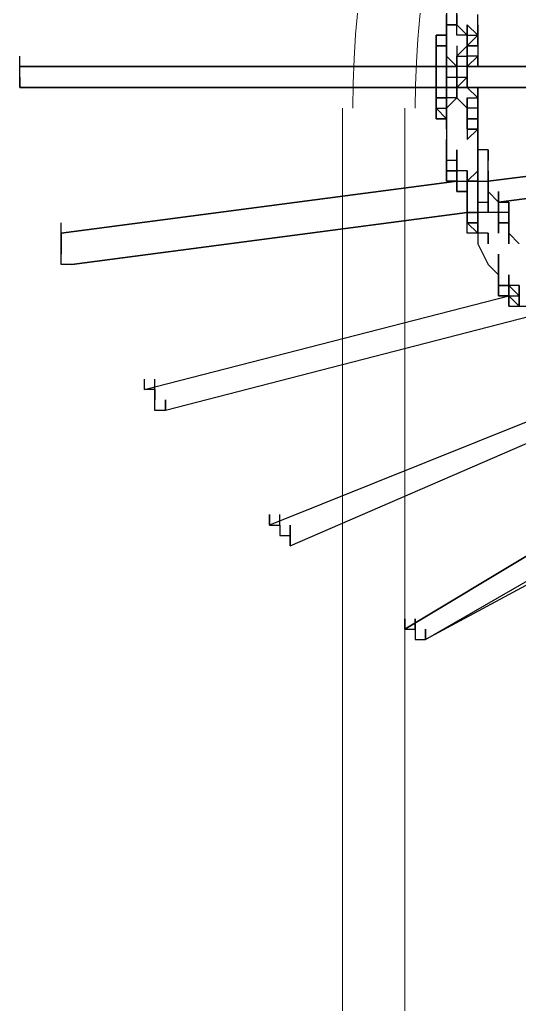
# Model space of a CAD drawing. Header units: inches. Extents: x 3324238 to 135265466, y -1036581 to 20094598.
# Drawn here: x 3353501.34 to 3353505.21, y -519261.42 to -519253.81 of the extents above; entities that cross this region are included whole.
import ezdxf

# ---------------------------------------------------------------- set-up
doc = ezdxf.new("R2010")
doc.units = ezdxf.units.IN
doc.header["$MEASUREMENT"] = 0
doc.layers.add('PDF_Geometry', color=7, linetype='Continuous')

msp = doc.modelspace()

# ---------------------------------------------------------------- linework, layer by layer
at = {"layer": 'PDF_Geometry', "color": 32, "lineweight": 13, "true_color": 0xdd6e00}
msp.add_lwpolyline([(3353522.7765, -519332.0817), (3353522.7765, -519254.4915, 1.00015), (3353499.8943, -519254.4915)], format="xyb", dxfattribs=at)
at = {"layer": 'PDF_Geometry', "lineweight": 25}
for points in [[(3353504.648, -519253.6858), (3353504.648, -519253.8469)], [(3353504.8897, -519254.0081), (3353504.8091, -519254.0081), (3353504.8091, -519253.9275), (3353504.8091, -519253.8469), (3353504.8091, -519253.9275), (3353504.7286, -519253.8469), (3353504.7286, -519253.7663), (3353504.7286, -519253.8469), (3353504.7286, -519253.7663), (3353504.7286, -519253.6858)], [(3353504.5674, -519253.9275), (3353504.648, -519253.9275), (3353504.648, -519254.0081), (3353504.648, -519253.9275), (3353504.648, -519253.8469), (3353504.648, -519253.7663), (3353504.648, -519253.8469)], [(3353504.7286, -519253.7663), (3353504.7286, -519253.8469)], [(3353504.8897, -519253.8469), (3353504.8897, -519253.7663)], [(3353504.648, -519253.8469), (3353504.7286, -519253.8469), (3353504.648, -519253.8469)], [(3353508.8377, -519254.4915), (3353508.8377, -519254.4109), (3353508.8377, -519254.3303), (3353508.8377, -519254.2498), (3353508.8377, -519254.3303), (3353508.8377, -519254.2498), (3353508.8377, -519254.1692), (3353504.8897, -519254.1692), (3353504.8091, -519254.1692), (3353504.7286, -519254.1692), (3353504.7286, -519254.0886), (3353504.8091, -519254.0081), (3353504.8897, -519253.9275), (3353504.8897, -519253.8469), (3353504.8897, -519253.9275), (3353504.8897, -519254.0081), (3353504.8897, -519253.9275), (3353504.8091, -519253.8469), (3353504.8091, -519253.9275), (3353504.8091, -519254.0081), (3353504.8091, -519253.9275), (3353504.8897, -519253.9275)], [(3353504.7286, -519253.9275), (3353504.7286, -519253.8469)], [(3353504.8897, -519253.9275), (3353504.8091, -519254.0081), (3353504.8091, -519253.9275), (3353504.8091, -519253.8469)], [(3353504.5674, -519253.9275), (3353504.5674, -519254.0081), (3353504.5674, -519253.9275)], [(3353504.5674, -519254.0081), (3353504.5674, -519253.9275)], [(3353504.5674, -519254.0081), (3353504.5674, -519253.9275)], [(3353504.5674, -519254.0081), (3353504.5674, -519253.9275)], [(3353504.5674, -519253.9275), (3353504.5674, -519254.0081)], [(3353508.8377, -519254.3303), (3353504.8091, -519254.3303), (3353504.7286, -519254.3303), (3353504.7286, -519254.2498), (3353504.7286, -519254.1692), (3353504.7286, -519254.2498), (3353504.7286, -519254.1692), (3353504.7286, -519254.0886), (3353504.7286, -519254.1692), (3353504.7286, -519254.0886), (3353504.7286, -519254.1692), (3353504.7286, -519254.0886), (3353504.7286, -519254.1692), (3353504.7286, -519254.0886), (3353504.7286, -519254.1692), (3353504.7286, -519254.0886), (3353504.7286, -519254.1692), (3353504.7286, -519254.0886), (3353504.7286, -519254.1692), (3353504.648, -519254.0886), (3353504.648, -519254.1692), (3353504.648, -519254.2498), (3353504.648, -519254.3303), (3353504.648, -519254.2498), (3353504.648, -519254.1692), (3353504.648, -519254.0886), (3353504.648, -519254.1692), (3353504.648, -519254.2498), (3353504.7286, -519254.2498), (3353504.8091, -519254.2498), (3353504.8091, -519254.3303), (3353504.8091, -519254.2498), (3353504.8091, -519254.1692), (3353504.8091, -519254.0886), (3353504.8091, -519254.1692), (3353504.8897, -519254.0886), (3353504.8091, -519254.0886), (3353504.8091, -519254.0081), (3353504.8091, -519253.9275), (3353504.7286, -519253.9275)], [(3353504.648, -519254.0886), (3353504.648, -519254.0081), (3353504.648, -519253.9275)], [(3353504.7286, -519254.0886), (3353504.8091, -519254.0886), (3353504.8091, -519254.0081), (3353504.8091, -519253.9275), (3353504.8091, -519254.0081), (3353504.8897, -519254.0081), (3353504.8897, -519254.0886), (3353504.8897, -519254.1692), (3353504.8897, -519254.0886), (3353504.8897, -519254.1692), (3353504.8897, -519254.0886)], [(3353504.8091, -519254.0081), (3353504.8091, -519253.9275)], [(3353504.8897, -519254.0081), (3353504.8897, -519253.9275)], [(3353504.7286, -519254.0081), (3353504.7286, -519254.0886), (3353504.7286, -519254.1692), (3353504.7286, -519254.2498), (3353504.7286, -519254.3303), (3353504.7286, -519254.4109), (3353504.7286, -519254.3303), (3353504.7286, -519254.2498), (3353504.7286, -519254.1692), (3353504.7286, -519254.0886), (3353504.7286, -519254.1692), (3353504.7286, -519254.0886), (3353504.7286, -519254.1692), (3353504.7286, -519254.0886), (3353504.7286, -519254.1692), (3353504.648, -519254.1692), (3353504.5674, -519254.1692), (3353501.3446, -519254.1692), (3353501.3446, -519254.0886)], [(3353504.5674, -519254.0081), (3353504.5674, -519254.0886)], [(3353504.5674, -519254.0886), (3353504.5674, -519254.0081)], [(3353504.5674, -519254.0886), (3353504.5674, -519254.0081)], [(3353504.5674, -519254.0081), (3353504.5674, -519254.0886)], [(3353504.5674, -519254.0081), (3353504.5674, -519254.0886)], [(3353504.648, -519254.0886), (3353504.648, -519254.0081), (3353504.5674, -519254.0081), (3353504.5674, -519254.0886), (3353504.5674, -519254.1692), (3353504.5674, -519254.0886), (3353504.5674, -519254.1692), (3353504.5674, -519254.0886), (3353504.5674, -519254.1692), (3353504.5674, -519254.0886), (3353504.5674, -519254.1692), (3353504.648, -519254.1692), (3353504.648, -519254.2498), (3353504.648, -519254.1692), (3353504.648, -519254.2498), (3353504.648, -519254.3303), (3353504.648, -519254.2498), (3353504.648, -519254.1692), (3353504.648, -519254.2498)], [(3353504.648, -519254.0081), (3353504.648, -519254.0886)], [(3353504.648, -519254.0886), (3353504.648, -519254.1692), (3353504.648, -519254.0886), (3353504.648, -519254.0081)], [(3353504.648, -519254.0886), (3353504.648, -519254.0081)], [(3353504.8091, -519254.0886), (3353504.8091, -519254.0081)], [(3353504.8091, -519254.0081), (3353504.8091, -519254.0886), (3353504.8091, -519254.0081)], [(3353504.8897, -519254.3303), (3353504.8897, -519254.4109), (3353504.8091, -519254.3303), (3353504.8091, -519254.2498), (3353504.7286, -519254.3303), (3353504.7286, -519254.4109), (3353504.7286, -519254.3303), (3353504.7286, -519254.2498), (3353504.7286, -519254.1692), (3353504.648, -519254.1692), (3353504.648, -519254.0886), (3353504.648, -519254.1692), (3353504.7286, -519254.1692), (3353504.7286, -519254.2498), (3353504.7286, -519254.3303), (3353504.7286, -519254.2498), (3353504.7286, -519254.3303), (3353504.648, -519254.3303), (3353504.7286, -519254.3303), (3353504.7286, -519254.4109), (3353504.648, -519254.4109), (3353504.648, -519254.3303), (3353504.5674, -519254.3303), (3353501.3446, -519254.3303), (3353501.3446, -519254.2498), (3353501.3446, -519254.3303)], [(3353501.3446, -519254.1692), (3353501.3446, -519254.0886)], [(3353504.648, -519254.0886), (3353504.648, -519254.1692), (3353504.648, -519254.2498), (3353504.648, -519254.3303), (3353504.648, -519254.2498), (3353504.648, -519254.1692), (3353504.5674, -519254.1692), (3353504.5674, -519254.0886), (3353504.5674, -519254.1692), (3353504.5674, -519254.2498), (3353504.5674, -519254.1692)], [(3353504.5674, -519254.1692), (3353504.5674, -519254.0886)], [(3353504.5674, -519254.4915), (3353504.648, -519254.4915), (3353504.648, -519254.4109), (3353504.648, -519254.4915), (3353504.648, -519254.4109), (3353504.648, -519254.4915), (3353504.7286, -519254.4109), (3353504.7286, -519254.3303), (3353504.8091, -519254.3303), (3353504.8091, -519254.2498), (3353504.8091, -519254.1692), (3353504.8091, -519254.0886), (3353504.8091, -519254.1692), (3353504.8091, -519254.2498), (3353504.8091, -519254.3303), (3353504.8091, -519254.2498), (3353504.8091, -519254.3303), (3353504.8091, -519254.2498), (3353504.8091, -519254.3303), (3353504.8091, -519254.2498), (3353504.8091, -519254.3303), (3353508.7571, -519254.3303)], [(3353504.648, -519254.1692), (3353504.648, -519254.0886)], [(3353504.7286, -519254.1692), (3353504.7286, -519254.0886)], [(3353504.7286, -519254.1692), (3353504.7286, -519254.0886)], [(3353504.8897, -519254.1692), (3353504.8897, -519254.0886)], [(3353501.3446, -519254.2498), (3353501.3446, -519254.1692), (3353504.5674, -519254.1692), (3353504.648, -519254.1692), (3353504.648, -519254.2498), (3353504.648, -519254.3303), (3353504.5674, -519254.3303), (3353504.5674, -519254.4109), (3353504.5674, -519254.4915), (3353504.5674, -519254.4109), (3353504.5674, -519254.4915), (3353504.5674, -519254.4109), (3353504.648, -519254.4109), (3353504.648, -519254.3303), (3353504.648, -519254.4109), (3353504.648, -519254.4915), (3353504.648, -519254.5721), (3353504.648, -519254.6526), (3353504.648, -519254.5721), (3353504.648, -519254.6526), (3353504.648, -519254.5721), (3353504.5674, -519254.4915), (3353504.648, -519254.4915), (3353504.648, -519254.4109), (3353504.648, -519254.4915), (3353504.648, -519254.4109), (3353504.648, -519254.4915), (3353504.648, -519254.5721), (3353504.648, -519254.6526)], [(3353504.5674, -519254.3303), (3353504.5674, -519254.2498), (3353504.5674, -519254.3303), (3353504.648, -519254.3303), (3353504.648, -519254.2498), (3353504.648, -519254.1692), (3353504.648, -519254.2498), (3353504.648, -519254.3303), (3353504.648, -519254.4109), (3353504.648, -519254.4915), (3353504.648, -519254.5721), (3353504.648, -519254.4915), (3353504.648, -519254.4109), (3353504.5674, -519254.4109), (3353504.5674, -519254.3303)], [(3353504.648, -519254.2498), (3353504.648, -519254.1692)], [(3353504.648, -519254.2498), (3353504.648, -519254.1692)], [(3353504.648, -519254.2498), (3353504.648, -519254.1692)], [(3353504.7286, -519254.2498), (3353504.7286, -519254.1692)], [(3353504.8091, -519254.2498), (3353504.8091, -519254.3303), (3353504.8091, -519254.2498), (3353504.8091, -519254.1692)], [(3353504.8091, -519254.2498), (3353504.8091, -519254.1692)], [(3353504.8091, -519254.1692), (3353504.8091, -519254.2498)], [(3353504.8091, -519254.2498), (3353504.8091, -519254.1692)], [(3353504.8091, -519254.2498), (3353504.8091, -519254.1692)], [(3353504.8091, -519254.2498), (3353504.8091, -519254.1692)], [(3353504.8091, -519254.2498), (3353504.8091, -519254.1692)], [(3353504.8897, -519254.1692), (3353508.8377, -519254.1692), (3353508.9183, -519254.1692)], [(3353501.3446, -519254.3303), (3353501.3446, -519254.2498)], [(3353504.7286, -519254.2498), (3353504.7286, -519254.3303), (3353504.7286, -519254.2498), (3353504.7286, -519254.3303), (3353504.7286, -519254.4109), (3353504.7286, -519254.3303), (3353504.648, -519254.3303), (3353504.648, -519254.2498), (3353504.648, -519254.3303)], [(3353504.8091, -519254.3304), (3353504.8091, -519254.2498)], [(3353501.3446, -519254.3303), (3353504.5674, -519254.3303)], [(3353504.8897, -519254.4109), (3353504.8091, -519254.3303), (3353504.8897, -519254.4109)], [(3353504.8897, -519254.4109), (3353504.8897, -519254.3303)], [(3353504.5674, -519254.4915), (3353504.5674, -519254.4109), (3353504.5674, -519254.4915)], [(3353504.648, -519254.4109), (3353504.648, -519254.4915), (3353504.648, -519254.4109)], [(3353504.648, -519254.5721), (3353504.648, -519254.4915), (3353504.648, -519254.4109)], [(3353504.648, -519254.4915), (3353504.648, -519254.4109)], [(3353504.8091, -519254.4915), (3353504.7286, -519254.4109), (3353504.8091, -519254.4915)], [(3353508.8377, -519254.7332), (3353505.0509, -519255.2166), (3353505.0509, -519255.2972), (3353504.9703, -519255.2972), (3353504.9703, -519255.2166), (3353504.9703, -519255.1361), (3353504.9703, -519255.2166), (3353504.9703, -519255.1361), (3353504.9703, -519255.0555), (3353504.9703, -519255.1361), (3353504.9703, -519255.0555), (3353504.9703, -519254.9749), (3353504.9703, -519254.8943), (3353504.9703, -519254.8138), (3353504.9703, -519254.8943), (3353504.9703, -519254.8138), (3353504.8897, -519254.8138), (3353504.8897, -519254.7332), (3353504.8897, -519254.6526), (3353504.8897, -519254.5721), (3353504.8897, -519254.4915), (3353504.8897, -519254.5721), (3353504.8897, -519254.4915), (3353504.8897, -519254.5721), (3353504.8091, -519254.5721), (3353504.8091, -519254.4915), (3353504.8091, -519254.5721), (3353504.8091, -519254.4915), (3353504.8091, -519254.4109)], [(3353504.8091, -519254.4915), (3353504.8091, -519254.4109), (3353504.8897, -519254.4109), (3353504.8897, -519254.4915), (3353504.8897, -519254.4109), (3353504.8897, -519254.4915), (3353504.8897, -519254.4109), (3353504.8897, -519254.4915), (3353504.8091, -519254.4915), (3353504.8091, -519254.5721), (3353504.8091, -519254.4915), (3353504.8091, -519254.5721), (3353504.8091, -519254.4915), (3353504.8091, -519254.5721), (3353504.8897, -519254.5721), (3353504.8897, -519254.6526), (3353504.8897, -519254.5721), (3353504.8897, -519254.4915), (3353504.8897, -519254.5721), (3353504.8091, -519254.5721), (3353504.8091, -519254.4915), (3353504.8091, -519254.4109), (3353504.8091, -519254.4915), (3353504.8091, -519254.5721), (3353504.8091, -519254.6526), (3353504.8091, -519254.5721), (3353504.8091, -519254.6526), (3353504.8091, -519254.5721), (3353504.8091, -519254.6526), (3353504.8897, -519254.6526), (3353504.8897, -519254.7332), (3353504.8897, -519254.6526), (3353504.8897, -519254.7332), (3353504.8897, -519254.8138), (3353504.8897, -519254.8943), (3353504.8897, -519254.9749), (3353504.8897, -519254.8943), (3353504.8897, -519254.9749), (3353504.8091, -519255.0555), (3353504.8091, -519255.1361), (3353504.8091, -519255.2166), (3353504.8091, -519255.1361), (3353504.8091, -519255.0555), (3353504.8897, -519255.0555), (3353504.8897, -519254.9749), (3353504.8897, -519255.0555), (3353504.8897, -519255.1361), (3353504.8897, -519255.2166), (3353504.8897, -519255.1361), (3353504.8897, -519255.2166), (3353504.8897, -519255.2972), (3353504.8897, -519255.2166), (3353504.9703, -519255.2166), (3353504.9703, -519255.1361), (3353505.0509, -519255.2166), (3353505.0509, -519255.1361)], [(3353504.5674, -519254.4915), (3353504.648, -519254.4915)], [(3353504.648, -519254.4915), (3353504.648, -519254.5721), (3353504.648, -519254.4915)], [(3353504.648, -519254.5721), (3353504.648, -519254.4915)], [(3353504.8897, -519254.5721), (3353504.8897, -519254.4915)], [(3353504.8897, -519254.5721), (3353504.8897, -519254.4915), (3353504.8897, -519254.5721)], [(3353504.8897, -519254.5721), (3353504.8091, -519254.5721), (3353504.8897, -519254.5721)], [(3353504.648, -519254.6526), (3353504.648, -519254.7332)], [(3353504.8897, -519254.8138), (3353504.8897, -519254.7332)], [(3353504.8897, -519254.8138), (3353504.8897, -519254.7332)], [(3353504.8897, -519254.8138), (3353504.8897, -519254.7332)], [(3353505.0509, -519255.2166), (3353508.8377, -519254.7332)], [(3353504.648, -519254.9749), (3353504.648, -519254.8943), (3353504.648, -519254.8138)], [(3353504.8091, -519255.2166), (3353504.8091, -519255.2972), (3353504.8091, -519255.2166), (3353504.8091, -519255.1361), (3353504.8091, -519255.0555), (3353504.8091, -519255.1361), (3353504.8091, -519255.0555), (3353504.8091, -519254.9749), (3353504.7286, -519254.9749), (3353504.7286, -519254.8943), (3353504.648, -519254.8943), (3353504.648, -519254.9749), (3353504.7286, -519254.9749), (3353504.7286, -519254.8943), (3353504.7286, -519254.9749), (3353504.7286, -519254.8943), (3353504.7286, -519254.9749), (3353504.7286, -519255.0555), (3353504.7286, -519254.9749), (3353504.7286, -519254.8943), (3353504.7286, -519254.8138)], [(3353504.8897, -519254.8138), (3353504.8897, -519254.8943), (3353504.8897, -519254.8138)], [(3353504.8897, -519254.8943), (3353504.8897, -519254.8138)], [(3353504.8897, -519254.8943), (3353504.8897, -519254.8138)], [(3353504.8897, -519254.8944), (3353504.8897, -519254.8138)], [(3353501.6669, -519255.4583), (3353504.7286, -519255.0555), (3353504.7286, -519255.1361), (3353504.7286, -519255.0555), (3353504.7286, -519255.1361), (3353504.7286, -519255.0555), (3353504.7286, -519255.1361), (3353504.7286, -519255.0555), (3353504.7286, -519254.9749), (3353504.648, -519254.9749), (3353504.648, -519254.8943), (3353504.648, -519254.9749), (3353504.648, -519254.8943), (3353504.648, -519254.9749), (3353504.648, -519255.0555)], [(3353504.7286, -519255.1361), (3353504.8091, -519255.1361), (3353504.8091, -519255.0555), (3353504.8091, -519254.9749), (3353504.8091, -519255.0555), (3353504.8091, -519254.9749), (3353504.8091, -519255.0555), (3353504.8091, -519254.9749), (3353504.8091, -519255.0555), (3353504.8091, -519254.9749), (3353504.8091, -519255.0555), (3353504.8091, -519254.9749), (3353504.7286, -519254.9749), (3353504.7286, -519254.8943), (3353504.7286, -519254.9749), (3353504.7286, -519255.0555), (3353504.7286, -519254.9749), (3353504.7286, -519254.8943), (3353504.7286, -519254.9749), (3353504.7286, -519255.0555), (3353504.7286, -519254.9749)], [(3353504.8897, -519254.9749), (3353504.8897, -519254.8943), (3353504.8897, -519254.9749)], [(3353504.8897, -519254.9749), (3353504.8897, -519254.8943)], [(3353504.9703, -519255.0555), (3353504.9703, -519254.9749), (3353504.9703, -519254.8943)], [(3353504.9703, -519254.9749), (3353504.9703, -519254.8943)], [(3353504.648, -519255.0555), (3353504.648, -519254.9749)], [(3353504.7286, -519254.9749), (3353504.7286, -519255.0555)], [(3353504.8091, -519254.9749), (3353504.8091, -519255.0555), (3353504.8091, -519254.9749), (3353504.8091, -519255.0555), (3353504.8091, -519254.9749), (3353504.7286, -519254.9749), (3353504.7286, -519255.0555), (3353504.7286, -519255.1361), (3353504.7286, -519255.0555), (3353504.8091, -519255.0555), (3353504.8091, -519255.1361), (3353504.8091, -519255.0555), (3353504.8091, -519255.1361), (3353504.8091, -519255.0555), (3353504.8091, -519255.1361), (3353504.8091, -519255.2166), (3353504.8091, -519255.1361), (3353504.8091, -519255.2166), (3353504.8091, -519255.1361), (3353504.8091, -519255.2166), (3353504.8091, -519255.1361), (3353504.8091, -519255.2166), (3353504.8091, -519255.1361), (3353504.7286, -519255.1361), (3353504.8091, -519255.1361), (3353504.8091, -519255.2166), (3353504.8091, -519255.2972), (3353504.8091, -519255.2166), (3353504.8091, -519255.2972), (3353504.8091, -519255.3778), (3353504.8897, -519255.4583), (3353504.8897, -519255.5389), (3353504.9703, -519255.7001), (3353505.0509, -519255.7806), (3353505.0509, -519255.8612), (3353505.0509, -519255.7806), (3353505.0509, -519255.7001), (3353505.0509, -519255.7806), (3353505.0509, -519255.8612), (3353505.1314, -519255.8612), (3353505.1314, -519255.7806), (3353505.1314, -519255.8612), (3353505.0509, -519255.8612), (3353505.0509, -519255.7806), (3353505.0509, -519255.8612), (3353505.1314, -519255.8612), (3353505.1314, -519255.7806), (3353505.1314, -519255.8612), (3353505.1314, -519255.9418), (3353505.0509, -519255.9418), (3353505.1314, -519255.9418), (3353505.212, -519255.9418)], [(3353504.7286, -519255.0555), (3353504.7286, -519254.9749)], [(3353504.8091, -519255.1361), (3353504.8091, -519255.0555), (3353504.8897, -519255.0555), (3353504.8897, -519255.1361), (3353504.8897, -519255.2166), (3353504.8897, -519255.1361), (3353504.8897, -519255.0555), (3353504.8897, -519254.9749), (3353504.8897, -519255.0555), (3353504.8897, -519255.1361), (3353504.8897, -519255.0555), (3353504.8897, -519254.9749), (3353504.8897, -519255.0555), (3353504.9703, -519255.0555), (3353504.9703, -519255.1361), (3353504.9703, -519255.0555), (3353504.9703, -519255.1361), (3353504.9703, -519255.2166), (3353504.9703, -519255.1361), (3353504.9703, -519255.0555), (3353504.9703, -519254.9749), (3353504.9703, -519255.0555), (3353504.9703, -519255.1361), (3353504.9703, -519255.0555), (3353504.9703, -519255.1361), (3353504.9703, -519255.2166), (3353504.9703, -519255.1361), (3353504.9703, -519255.2166), (3353504.9703, -519255.1361), (3353504.9703, -519255.2166), (3353504.9703, -519255.1361), (3353504.9703, -519255.0555), (3353504.9703, -519254.9749), (3353504.9703, -519255.0555), (3353504.9703, -519254.9749), (3353504.9703, -519255.0555), (3353504.9703, -519255.1361), (3353504.9703, -519255.0555), (3353504.9703, -519254.9749), (3353504.9703, -519255.0555), (3353504.9703, -519255.1361), (3353504.9703, -519255.2166), (3353504.9703, -519255.2972), (3353504.8897, -519255.2972), (3353504.8897, -519255.3778), (3353504.8897, -519255.4583), (3353504.8897, -519255.3778), (3353504.8897, -519255.4583), (3353504.8897, -519255.3778), (3353504.8897, -519255.2972), (3353504.8897, -519255.2166), (3353504.8897, -519255.2972), (3353504.8897, -519255.2166), (3353504.8897, -519255.2972), (3353504.8897, -519255.2166)], [(3353504.8091, -519254.9749), (3353504.8091, -519255.0555), (3353504.8091, -519255.1361), (3353504.8091, -519255.2166), (3353504.8091, -519255.1361), (3353504.8091, -519255.2166), (3353504.8091, -519255.1361), (3353504.8091, -519255.0555), (3353504.8897, -519255.0555), (3353504.8091, -519255.0555), (3353504.8091, -519254.9749), (3353504.8091, -519255.0555), (3353504.8091, -519254.9749), (3353504.8091, -519255.0555), (3353504.8091, -519254.9749), (3353504.8091, -519255.0555), (3353504.8091, -519254.9749), (3353504.8091, -519255.0555), (3353504.8091, -519255.1361), (3353504.8091, -519255.0555)], [(3353504.8091, -519255.0555), (3353504.8091, -519254.9749)], [(3353504.8091, -519255.0555), (3353504.8091, -519254.9749)], [(3353504.8091, -519255.0555), (3353504.8091, -519254.9749)], [(3353504.8897, -519255.0555), (3353504.8091, -519255.0555), (3353504.8091, -519254.9749)], [(3353504.8091, -519255.0555), (3353504.8091, -519254.9749)], [(3353504.8091, -519255.0555), (3353504.8091, -519254.9749)], [(3353504.8091, -519255.0555), (3353504.8091, -519254.9749)], [(3353504.8897, -519255.0555), (3353504.8897, -519254.9749)], [(3353504.8897, -519255.0555), (3353504.8897, -519254.9749)], [(3353504.8897, -519255.0555), (3353504.8897, -519254.9749)], [(3353504.8897, -519254.9749), (3353504.8897, -519255.0555)], [(3353504.8897, -519255.0555), (3353504.8897, -519254.9749)], [(3353504.8897, -519255.0555), (3353504.8897, -519254.9749)], [(3353504.9703, -519255.0555), (3353504.9703, -519254.9749)], [(3353504.9703, -519255.0555), (3353504.9703, -519254.9749)], [(3353504.9703, -519255.2972), (3353504.9703, -519255.2166), (3353504.9703, -519255.1361), (3353504.9703, -519255.0555), (3353504.9703, -519254.9749)], [(3353504.9703, -519255.0555), (3353504.9703, -519254.9749)], [(3353504.7286, -519255.0555), (3353501.6669, -519255.4583)], [(3353504.7286, -519255.0555), (3353504.648, -519255.0555), (3353504.7286, -519255.0555)], [(3353504.8091, -519255.0555), (3353504.8897, -519255.0555)], [(3353504.8897, -519255.0555), (3353504.8091, -519255.0555)], [(3353504.8091, -519255.2166), (3353504.8091, -519255.1361), (3353504.8091, -519255.0555)], [(3353504.8091, -519255.2166), (3353504.8091, -519255.1361), (3353504.8091, -519255.0555)], [(3353504.8897, -519255.0555), (3353504.8897, -519255.1361), (3353504.8897, -519255.0555)], [(3353504.8897, -519255.1361), (3353504.8897, -519255.0555)], [(3353504.9703, -519255.1361), (3353504.9703, -519255.0555)], [(3353504.9703, -519255.1361), (3353504.9703, -519255.0555), (3353504.9703, -519255.1361)], [(3353504.9703, -519255.1361), (3353504.9703, -519255.0555)], [(3353504.8897, -519255.2166), (3353504.8897, -519255.1361)], [(3353504.8897, -519255.2166), (3353504.8897, -519255.1361)], [(3353505.1314, -519255.4583), (3353505.1314, -519255.5389), (3353505.1314, -519255.4583), (3353505.1314, -519255.5389), (3353505.1314, -519255.4583), (3353505.1314, -519255.3778), (3353505.1314, -519255.2972), (3353505.1314, -519255.3778), (3353505.1314, -519255.2972), (3353505.1314, -519255.3778), (3353505.1314, -519255.4583), (3353505.1314, -519255.3778), (3353505.1314, -519255.4583), (3353505.1314, -519255.3778), (3353505.1314, -519255.4583), (3353505.1314, -519255.3778), (3353505.1314, -519255.2972), (3353505.1314, -519255.3778), (3353505.1314, -519255.2972), (3353505.1314, -519255.3778), (3353505.0509, -519255.3778), (3353505.0509, -519255.2972), (3353505.0509, -519255.3778), (3353505.0509, -519255.2972), (3353505.0509, -519255.3778), (3353505.0509, -519255.2972), (3353505.0509, -519255.3778), (3353505.0509, -519255.2972), (3353504.9703, -519255.2972), (3353504.9703, -519255.2166), (3353504.9703, -519255.1361), (3353504.9703, -519255.2166), (3353504.9703, -519255.1361)], [(3353505.212, -519255.5389), (3353505.1314, -519255.4583), (3353505.1314, -519255.3778), (3353505.0509, -519255.3778), (3353505.0509, -519255.2972), (3353505.0509, -519255.3778), (3353505.1314, -519255.3778), (3353505.1314, -519255.2972), (3353505.0509, -519255.2972), (3353505.0509, -519255.3778), (3353505.0509, -519255.2972), (3353505.0509, -519255.2166), (3353505.1314, -519255.2166), (3353505.1314, -519255.2972), (3353505.1314, -519255.2166), (3353505.1314, -519255.2972), (3353505.0509, -519255.2972), (3353504.9703, -519255.2972), (3353504.9703, -519255.2166), (3353504.9703, -519255.1361), (3353505.0509, -519255.2166), (3353505.0509, -519255.1361), (3353505.0509, -519255.2166), (3353505.0509, -519255.1361), (3353505.0509, -519255.2166), (3353505.0509, -519255.1361)], [(3353504.9703, -519255.2166), (3353504.9703, -519255.1361)], [(3353505.0509, -519255.2166), (3353505.0509, -519255.1361)], [(3353505.0509, -519255.2166), (3353505.0509, -519255.1361)], [(3353505.0509, -519255.2166), (3353505.0509, -519255.1361)], [(3353505.0509, -519255.2166), (3353505.0509, -519255.1361)], [(3353504.8091, -519255.2972), (3353504.8091, -519255.2166)], [(3353504.8897, -519255.2972), (3353504.8897, -519255.2166), (3353504.8897, -519255.2972)], [(3353504.8897, -519255.2972), (3353504.8897, -519255.2166)], [(3353504.8897, -519255.2972), (3353504.8897, -519255.2166)], [(3353505.0509, -519255.2972), (3353505.0509, -519255.2166)], [(3353505.0509, -519255.2972), (3353505.0509, -519255.2166)], [(3353501.7474, -519255.7001), (3353504.8091, -519255.2972), (3353504.8897, -519255.2972), (3353504.8091, -519255.2972), (3353501.7474, -519255.7001), (3353501.6669, -519255.7001), (3353501.6669, -519255.6195), (3353501.6669, -519255.5389)], [(3353504.8091, -519255.2972), (3353504.8091, -519255.3778), (3353504.8091, -519255.2972)], [(3353504.9703, -519255.4583), (3353504.9703, -519255.5389), (3353504.9703, -519255.4583), (3353504.8897, -519255.4583), (3353504.8897, -519255.3778), (3353504.8091, -519255.3778), (3353504.8091, -519255.2972), (3353504.8091, -519255.3778)], [(3353504.8091, -519255.2972), (3353504.8897, -519255.2972)], [(3353504.8897, -519255.3778), (3353504.8897, -519255.2972)], [(3353504.8897, -519255.2972), (3353504.8897, -519255.3778), (3353504.8897, -519255.2972)], [(3353505.1314, -519255.3778), (3353505.1314, -519255.2972), (3353505.1314, -519255.3778)], [(3353505.1314, -519255.3778), (3353505.1314, -519255.2972)], [(3353501.6669, -519255.6195), (3353501.6669, -519255.5389), (3353501.6669, -519255.4583), (3353501.6669, -519255.3778)], [(3353504.8897, -519255.4583), (3353504.8897, -519255.3778)], [(3353504.8897, -519255.3778), (3353504.8897, -519255.4583), (3353504.8897, -519255.3778)], [(3353504.8897, -519255.4583), (3353504.8897, -519255.3778), (3353504.8897, -519255.4583)], [(3353505.0509, -519255.4583), (3353505.0509, -519255.3778)], [(3353505.0509, -519255.3778), (3353505.1314, -519255.3778), (3353505.0509, -519255.3778)], [(3353505.1314, -519255.3778), (3353505.0509, -519255.3778)], [(3353505.1314, -519255.5389), (3353505.1314, -519255.4583), (3353505.1314, -519255.3778)], [(3353505.1314, -519255.4583), (3353505.1314, -519255.3778)], [(3353505.1314, -519255.5389), (3353505.1314, -519255.4583)], [(3353505.1314, -519255.5389), (3353505.1314, -519255.4584)], [(3353505.212, -519255.9418), (3353505.1314, -519255.8612), (3353505.0509, -519255.8612), (3353505.0509, -519255.7806), (3353505.0509, -519255.7001), (3353505.0509, -519255.6195), (3353505.0509, -519255.7001), (3353505.0509, -519255.7806), (3353505.0509, -519255.8612)], [(3353505.0509, -519255.7001), (3353505.0509, -519255.6195)], [(3353505.0509, -519255.7001), (3353505.0509, -519255.6195)], [(3353502.3114, -519256.6669), (3353505.1314, -519255.9418), (3353505.1314, -519255.8612), (3353505.1314, -519255.7806), (3353505.1314, -519255.8612), (3353505.1314, -519255.9418), (3353505.1314, -519255.8612), (3353505.1314, -519255.9418), (3353505.1314, -519255.8612), (3353505.1314, -519255.7806)], [(3353505.0509, -519255.7806), (3353505.0509, -519255.8612), (3353505.0509, -519255.7806)], [(3353505.0509, -519255.8612), (3353505.0509, -519255.7806)], [(3353505.0509, -519255.9418), (3353505.0509, -519255.8612), (3353505.0509, -519255.9418)], [(3353505.1314, -519255.9418), (3353505.1314, -519255.8612)], [(3353505.1314, -519256.0223), (3353505.1314, -519255.9418), (3353505.1314, -519255.8612), (3353505.1314, -519255.9418), (3353505.212, -519256.0223), (3353505.2926, -519256.0223), (3353505.2926, -519255.9418)], [(3353505.1314, -519255.8612), (3353505.1314, -519255.9418), (3353505.1314, -519255.8612)], [(3353505.212, -519256.0223), (3353505.212, -519255.9418)], [(3353505.2926, -519256.1029), (3353502.4726, -519256.8281)], [(3353502.392, -519256.8281), (3353502.392, -519256.7475), (3353502.392, -519256.6669), (3353502.392, -519256.7475), (3353502.392, -519256.6669), (3353502.3114, -519256.6669), (3353502.3114, -519256.5863)], [(3353502.392, -519256.6669), (3353502.392, -519256.5863)], [(3353502.392, -519256.7475), (3353502.392, -519256.6669)], [(3353502.4726, -519256.8281), (3353502.4726, -519256.7475)], [(3353505.6954, -519256.7475), (3353503.2783, -519257.7143), (3353503.3589, -519257.7143), (3353503.3589, -519257.6338)], [(3353505.6954, -519256.7475), (3353503.2783, -519257.7143)], [(3353503.4394, -519257.7143), (3353503.4394, -519257.7949), (3353503.4394, -519257.8755), (3353505.8566, -519256.8281), (3353505.8566, -519256.7475), (3353505.8566, -519256.8281), (3353505.9371, -519256.8281), (3353505.8566, -519256.8281), (3353505.8566, -519256.7475), (3353505.8566, -519256.8281), (3353505.8566, -519256.7475), (3353505.8566, -519256.8281)], [(3353502.4726, -519256.828), (3353502.392, -519256.828)], [(3353503.4394, -519257.8755), (3353505.8566, -519256.8281)], [(3353506.5817, -519257.2309), (3353506.5817, -519257.3115), (3353506.5817, -519257.392), (3353506.6623, -519257.392), (3353506.6623, -519257.4726), (3353506.5817, -519257.4726), (3353504.4869, -519258.6006), (3353506.5817, -519257.392), (3353506.5817, -519257.3115), (3353506.5817, -519257.2309), (3353506.5817, -519257.3115), (3353506.5817, -519257.392), (3353506.5817, -519257.3115), (3353506.5817, -519257.2309), (3353506.5011, -519257.2309), (3353506.4206, -519257.2309), (3353506.4206, -519257.3115), (3353506.34, -519257.3115), (3353506.34, -519257.2309)], [(3353503.2783, -519257.7143), (3353503.2783, -519257.6338)], [(3353503.3589, -519257.7143), (3353503.3589, -519257.6338)], [(3353503.3589, -519257.7143), (3353503.3589, -519257.7949), (3353503.4394, -519257.7949), (3353503.4394, -519257.7143)], [(3353503.4394, -519257.8755), (3353503.4394, -519257.7949), (3353503.4394, -519257.7143)], [(3353504.3257, -519258.5201), (3353504.3257, -519258.4395), (3353504.3257, -519258.5201), (3353504.4063, -519258.5201), (3353504.4063, -519258.4395)], [(3353504.4063, -519258.5201), (3353504.4063, -519258.4395), (3353504.4063, -519258.5201), (3353504.4063, -519258.6006), (3353504.4869, -519258.6006), (3353504.4869, -519258.5201), (3353504.4869, -519258.6006), (3353504.4869, -519258.5201), (3353504.4869, -519258.6006), (3353504.4869, -519258.5201), (3353504.4869, -519258.6006)]]:
    msp.add_lwpolyline(points, dxfattribs=at)
for points in [[(3353504.7286, -519253.7663), (3353504.7286, -519253.8469), (3353504.7286, -519253.7663), (3353504.7286, -519253.8469)], [(3353504.648, -519253.8469), (3353504.648, -519253.9275), (3353504.5674, -519253.9275), (3353504.5674, -519254.0081), (3353504.648, -519254.0081), (3353504.5674, -519254.0081), (3353504.5674, -519253.9275), (3353504.5674, -519254.0081), (3353504.648, -519254.0081), (3353504.648, -519253.9275), (3353504.648, -519254.0081), (3353504.648, -519253.9275), (3353504.648, -519254.0081), (3353504.5674, -519254.0081), (3353504.5674, -519253.9275), (3353504.5674, -519254.0081), (3353504.5674, -519253.9275), (3353504.5674, -519254.0081), (3353504.5674, -519253.9275), (3353504.5674, -519254.0081), (3353504.648, -519254.0081), (3353504.648, -519253.9275), (3353504.648, -519254.0081), (3353504.648, -519253.9275)], [(3353504.5674, -519254.0081), (3353504.5674, -519254.0886)], [(3353504.648, -519254.0081), (3353504.648, -519254.0886)], [(3353504.5674, -519254.0886), (3353504.5674, -519254.1692)], [(3353504.648, -519254.0886), (3353504.648, -519254.1692)], [(3353504.8897, -519254.1692), (3353504.8091, -519254.1692), (3353504.8091, -519254.2498), (3353504.8091, -519254.1692)], [(3353504.5674, -519254.5721), (3353504.5674, -519254.4915)], [(3353504.648, -519254.5721), (3353504.5674, -519254.5721)], [(3353504.9703, -519255.0555), (3353508.8377, -519254.5721)], [(3353504.8897, -519254.6526), (3353504.8091, -519254.6526), (3353504.8091, -519254.7332)], [(3353504.648, -519254.8138), (3353504.648, -519254.7332), (3353504.648, -519254.8943)], [(3353504.8897, -519254.7332), (3353504.8897, -519254.8138), (3353504.8897, -519254.8943), (3353504.8897, -519254.8138)], [(3353504.7286, -519254.8943), (3353504.7286, -519254.9749), (3353504.7286, -519254.8943), (3353504.7286, -519254.8138)], [(3353504.7286, -519254.8943), (3353504.7286, -519254.9749), (3353504.7286, -519254.8943), (3353504.7286, -519254.8138)], [(3353504.8897, -519254.8943), (3353504.8897, -519254.8138)], [(3353504.7286, -519254.9749), (3353504.7286, -519255.0555), (3353504.648, -519255.0555), (3353504.648, -519254.9749)], [(3353504.8091, -519254.9749), (3353504.8091, -519255.0555)], [(3353504.8091, -519254.9749), (3353504.8091, -519255.0555)], [(3353504.8897, -519254.9749), (3353504.8897, -519255.0555), (3353504.8897, -519255.1361), (3353504.8897, -519255.2166), (3353504.8897, -519255.1361), (3353504.8897, -519255.0555), (3353504.8897, -519254.9749), (3353504.8897, -519255.0555)], [(3353504.7286, -519255.0555), (3353504.7286, -519255.1361)], [(3353504.8897, -519255.1361), (3353504.8897, -519255.2166), (3353504.8897, -519255.2972), (3353504.8897, -519255.2166), (3353504.8897, -519255.1361), (3353504.8897, -519255.2166)], [(3353505.0509, -519255.1361), (3353505.0509, -519255.2166)], [(3353504.8897, -519255.3778), (3353504.8897, -519255.2972), (3353504.8897, -519255.2166), (3353504.8897, -519255.2972), (3353504.8897, -519255.2166), (3353504.8897, -519255.2972), (3353504.8091, -519255.2972), (3353504.8091, -519255.3778), (3353504.8897, -519255.4583), (3353504.8091, -519255.4583), (3353504.8091, -519255.3778), (3353504.8897, -519255.3778), (3353504.8897, -519255.4583)], [(3353504.8091, -519255.2166), (3353504.8091, -519255.2972)], [(3353504.8897, -519255.4583), (3353504.8897, -519255.3778), (3353504.8897, -519255.2972), (3353504.8897, -519255.3778)], [(3353505.1314, -519255.2972), (3353505.1314, -519255.3778)], [(3353505.0509, -519255.3778), (3353505.0509, -519255.4583)], [(3353505.0509, -519255.3778), (3353505.0509, -519255.4583)], [(3353505.1314, -519255.4583), (3353505.1314, -519255.5389), (3353505.1314, -519255.4583), (3353505.1314, -519255.3778)], [(3353501.6669, -519255.4583), (3353501.6669, -519255.5389)], [(3353501.6669, -519255.5389), (3353501.6669, -519255.6195)], [(3353505.0509, -519255.7001), (3353505.0509, -519255.7806)], [(3353505.212, -519255.9418), (3353505.212, -519256.0223), (3353505.212, -519255.9418), (3353505.212, -519255.8612), (3353505.212, -519255.9418), (3353505.212, -519255.8612), (3353505.212, -519255.9418), (3353505.212, -519255.8612), (3353505.212, -519255.9418), (3353505.212, -519256.0223), (3353505.212, -519255.9418), (3353505.212, -519255.8612), (3353505.1314, -519255.8612), (3353505.0509, -519255.8612), (3353505.0509, -519255.9418), (3353505.0509, -519255.8612), (3353505.0509, -519255.9418), (3353505.1314, -519255.9418), (3353505.1314, -519256.0223), (3353505.212, -519256.0223)], [(3353505.212, -519255.8612), (3353505.212, -519255.9418)], [(3353502.4726, -519256.7475), (3353502.4726, -519256.8281)], [(3353502.4726, -519256.7475), (3353502.4726, -519256.8281)], [(3353504.3257, -519258.5201), (3353506.34, -519257.3115)], [(3353503.2783, -519257.6338), (3353503.2783, -519257.7143)], [(3353504.4869, -519258.5201), (3353504.4869, -519258.6006)]]:
    msp.add_lwpolyline(points, close=True, dxfattribs=at)
at = {"layer": 'PDF_Geometry', "color": 32, "lineweight": 13, "true_color": 0xdd6e00}
for points in [[(3353503.8423, -519254.4915), (3353503.8423, -519332.0817)], [(3353504.3257, -519254.4915), (3353504.3257, -519332.0817)]]:
    msp.add_lwpolyline(points, dxfattribs=at)
for centre, radius, start, end in [((3353511.3354, -519254.4835), 11.9246, 359.96181, 180.03819), ((3353511.3354, -519254.4915), 7.4126, 0, 180), ((3353511.3354, -519254.4915), 6.9291, 0, 180)]:
    msp.add_arc(centre, radius, start, end, dxfattribs=at)

doc.saveas('drawing.dxf')
